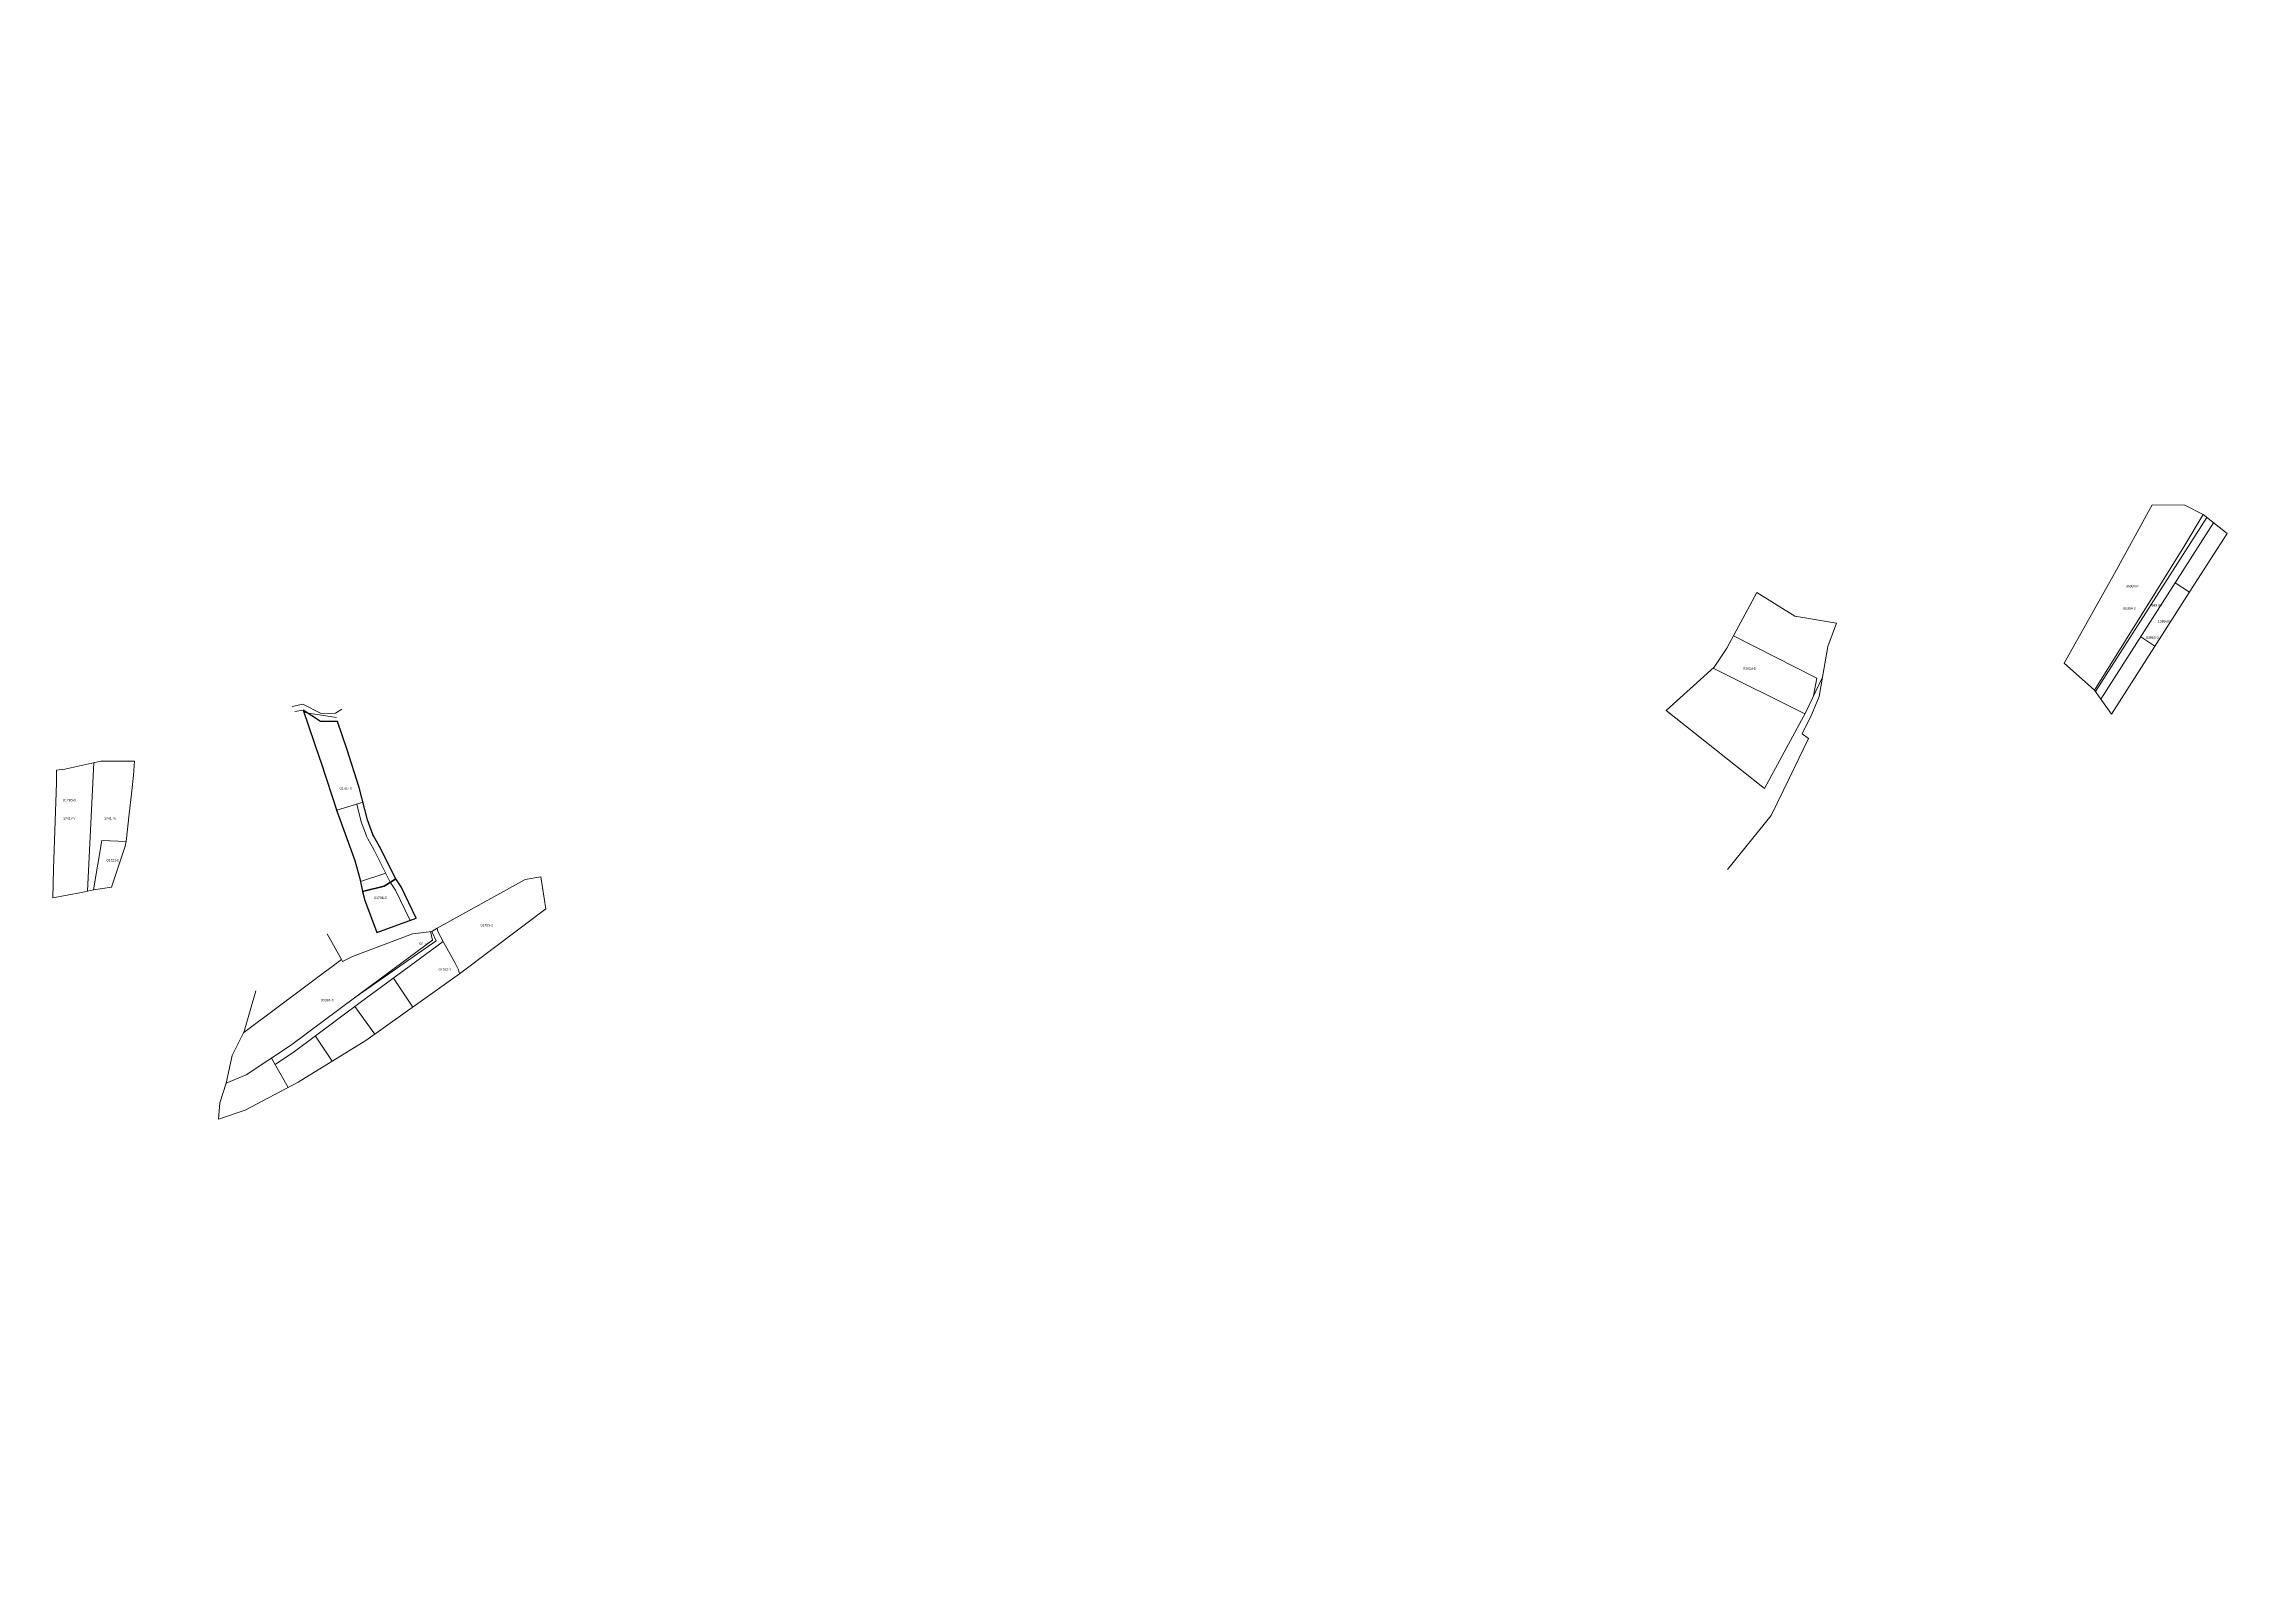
# Paper-space layout 'Layout1' of a CAD drawing. Header units: metres. Extents: x 29 to 262, y 20 to 183.
# The model-space entities are those that its viewports show. They can reach past a viewport. Long polylines and large blocks are cut down to what shows.
import ezdxf

# ---------------------------------------------------------------- set-up
doc = ezdxf.new("R2010")
doc.units = ezdxf.units.M
for name, color, linetype, lineweight in [('mahmuti-oborri', 1, 'Continuous', 0), ('muri', 32, 'Continuous', 0), ('Ndarjet', 1, 'Continuous', 0), ('Nr Parceles Baze', 7, 'Continuous', 0), ('Parcela Baze', 7, 'Continuous', 0), ('ParcelBoundaryLine', 7, 'Continuous', 0), ('ParcReNet_12', 4, 'Continuous', 0), ('Pikat Ndarjes garb', 1, 'Continuous', 0), ('sip', 1, 'Continuous', 0)]:
    doc.layers.add(name, color=color, linetype=linetype, lineweight=lineweight)
doc.layers.get('mahmuti-oborri').freeze()
doc.styles.get("Standard").update_dxf_attribs({"font": 'arial.ttf'})

msp = doc.modelspace()

# ---------------------------------------------------------------- linework, layer by layer
at = {"layer": 'muri', "elevation": 587.6, "flags": 128}
msp.add_lwpolyline([(7514480.6, 4686627.6), (7514468.8, 4686629.4), (7514465.9, 4686629.9), (7514463, 4686630.4), (7514460.3, 4686630.9)], dxfattribs=at)
at = {"layer": 'Ndarjet', "flags": 128}
for points in [[(7515638.2, 4686751.4), (7515569.3, 4686643.7)], [(7515642.4, 4686748.1), (7515572.6, 4686638.9)], [(7515627.6, 4686705.2), (7515618.7, 4686711)], [(7515345.3, 4686678.1), (7515396.8, 4686652), (7515394.9, 4686641.1)], [(7515606.1, 4686671.8), (7515597.3, 4686677.5)], [(7515389.4, 4686629.9), (7515332.7, 4686658.2)], [(7514326.5, 4686520.1), (7514330.5, 4686599.7)], [(7514526.2, 4686502), (7514517.2, 4686520.8), (7514513.9, 4686525.8), (7514503.8, 4686545.9), (7514500, 4686552.6), (7514499.2, 4686554.1), (7514499.2, 4686554.4), (7514495.9, 4686563.1), (7514493.2, 4686574)], [(7514442.7, 4686413), (7514454.8, 4686421), (7514495.3, 4686451.2), (7514546.7, 4686489)], [(7514440.5, 4686416.9), (7514450.7, 4686398.7)]]:
    msp.add_lwpolyline(points, dxfattribs=at)
for points, elevation in [([(7514480.8, 4686570.2), (7514497.1, 4686575.2)], 589.5), ([(7514495.6, 4686526.1), (7514511.2, 4686531.3)], 590.7)]:
    msp.add_lwpolyline(points, dxfattribs=dict(at, elevation=elevation))
at = {"layer": 'Ndarjet', "color": 6, "elevation": 591.3, "flags": 128}
for points in [[(7514540.2, 4686489.8), (7514492.6, 4686454.8)], [(7514540.2, 4686489.8), (7514538.9, 4686495.2)]]:
    msp.add_lwpolyline(points, dxfattribs=at)
at = {"layer": 'Parcela Baze', "flags": 128}
for points in [[(7515624, 4686733.2), (7515635.9, 4686753.3), (7515624.7, 4686759.1), (7515604.5, 4686759.3), (7515581, 4686716.8), (7515549.9, 4686661.3), (7515568.7, 4686644.5), (7515607.1, 4686706)], [(7515650.8, 4686741.5), (7515635.9, 4686753.3), (7515624, 4686733.2), (7515607.1, 4686706), (7515568.7, 4686644.5), (7515579.2, 4686629.6), (7515590.1, 4686646.8), (7515630.7, 4686710.1)], [(7515403.6, 4686671.5), (7515409.1, 4686686.1), (7515383.2, 4686690.3), (7515359.8, 4686704.9), (7515341.2, 4686670.5), (7515333.3, 4686658.8), (7515303.7, 4686631.9), (7515364.5, 4686583.6), (7515390.1, 4686631), (7515400.4, 4686652.6)], [(7514352.4, 4686568.1), (7514353.8, 4686580.3), (7514355.1, 4686592), (7514355.7, 4686600.7), (7514334.8, 4686600.6), (7514312.6, 4686595.7), (7514307.5, 4686595.1), (7514307.4, 4686587.2), (7514306.6, 4686563.5), (7514305.6, 4686533.7), (7514305.1, 4686516), (7514322.8, 4686519.4), (7514330.4, 4686520.9), (7514335.4, 4686551.5), (7514350.5, 4686551)], [(7514349.9, 4686548), (7514350.5, 4686551), (7514335.4, 4686551.5), (7514330.4, 4686520.9), (7514341.5, 4686522.6)], [(7514556.8, 4686469), (7514556.1, 4686471.5), (7514553.9, 4686476.1), (7514547.1, 4686488.2), (7514543.5, 4686495.2), (7514543.1, 4686497.2), (7514539.8, 4686495.3), (7514542.4, 4686489.5), (7514492.6, 4686454.8), (7514452.2, 4686424.7), (7514424.8, 4686406.6), (7514412.5, 4686401.4), (7514408.5, 4686389.1), (7514407.6, 4686379), (7514424.1, 4686384.6), (7514456.9, 4686402), (7514498.9, 4686427.7)]]:
    msp.add_lwpolyline(points, close=True, dxfattribs=at)
at = {"layer": 'Parcela Baze'}
for points in [[(7515581, 4686716.8), (7515604.5, 4686759.3)], [(7515604.5, 4686759.3), (7515624.7, 4686759.1)], [(7515624, 4686733.2), (7515635.9, 4686753.3)], [(7515624.7, 4686759.1), (7515635.9, 4686753.3)], [(7515635.9, 4686753.3), (7515650.8, 4686741.5)], [(7515607.1, 4686706), (7515624, 4686733.2)], [(7515630.7, 4686710.1), (7515650.8, 4686741.5)], [(7515549.9, 4686661.3), (7515581, 4686716.8)], [(7515590.1, 4686646.8), (7515630.7, 4686710.1)], [(7515568.7, 4686644.5), (7515607.1, 4686706)], [(7515549.9, 4686661.3), (7515568.7, 4686644.5)], [(7515568.7, 4686644.5), (7515579.2, 4686629.6)], [(7515579.2, 4686629.6), (7515590.1, 4686646.8)], [(7514460, 4686632.1), (7514470.8, 4686625.2)], [(7514470.2, 4686602.5), (7514460, 4686632.1)], [(7514470.8, 4686625.2), (7514481.4, 4686625.2)], [(7514481.4, 4686625.2), (7514487, 4686608.3)], [(7514312.6, 4686595.7), (7514334.8, 4686600.6)], [(7514334.8, 4686600.6), (7514355.7, 4686600.7)], [(7514355.7, 4686600.7), (7514355.1, 4686592)], [(7514470.2, 4686602.5), (7514471, 4686600.1)], [(7514471, 4686600.1), (7514481.1, 4686569.3)], [(7514487, 4686608.3), (7514494.8, 4686584.3)], [(7514306.6, 4686563.5), (7514307.4, 4686587.2)], [(7514307.4, 4686587.2), (7514307.5, 4686595.1)], [(7514307.5, 4686595.1), (7514312.6, 4686595.7)], [(7514355.1, 4686592), (7514353.8, 4686580.3)], [(7514494.8, 4686584.3), (7514499.8, 4686564.3)], [(7514353.8, 4686580.3), (7514352.4, 4686568.1)], [(7514305.6, 4686533.7), (7514306.6, 4686563.5)], [(7514352.4, 4686568.1), (7514350.5, 4686551)], [(7514481.9, 4686567), (7514492, 4686539.1)], [(7514499.8, 4686564.3), (7514503.2, 4686555.2)], [(7514335.4, 4686551.5), (7514330.4, 4686520.9)], [(7514335.4, 4686551.5), (7514330.4, 4686520.9)], [(7514350.5, 4686551), (7514335.4, 4686551.5)], [(7514350.5, 4686551), (7514335.4, 4686551.5)], [(7514349.9, 4686548), (7514341.5, 4686522.6)], [(7514350.5, 4686551), (7514349.9, 4686548)], [(7514503.5, 4686554.5), (7514507.4, 4686547.8)], [(7514507.4, 4686547.8), (7514517.4, 4686527.9)], [(7514305.1, 4686516), (7514305.6, 4686533.7)], [(7514492, 4686539.1), (7514495.2, 4686528.1)], [(7514322.8, 4686519.4), (7514305.1, 4686516)], [(7514330.4, 4686520.9), (7514322.8, 4686519.4)], [(7514341.5, 4686522.6), (7514330.4, 4686520.9)], [(7514495.2, 4686528.1), (7514496.7, 4686520)], [(7514510.2, 4686523.3), (7514496.7, 4686520)], [(7514496.7, 4686520), (7514497.8, 4686516)], [(7514517.4, 4686527.9), (7514510.2, 4686523.3)], [(7514520.7, 4686522.8), (7514517.4, 4686527.9)], [(7514530, 4686503.4), (7514520.7, 4686522.8)], [(7514543.1, 4686497.2), (7514597.5, 4686527.3)], [(7514597.5, 4686527.3), (7514607.2, 4686529)], [(7514607.2, 4686529), (7514610.2, 4686509.2)], [(7514498.1, 4686515), (7514505.7, 4686494.5)], [(7514505.7, 4686494.5), (7514530, 4686503.4)], [(7514610.2, 4686509.2), (7514558.4, 4686470.2)], [(7514492.6, 4686454.8), (7514542.4, 4686489.5)], [(7514539.8, 4686495.3), (7514527.7, 4686493.8)], [(7514539.8, 4686495.3), (7514543.1, 4686497.2)], [(7514542.4, 4686489.5), (7514539.8, 4686495.3)], [(7514543.5, 4686495.2), (7514543.1, 4686497.2)], [(7514547.1, 4686488.2), (7514543.5, 4686495.2)], [(7514553.9, 4686476.1), (7514547.1, 4686488.2)], [(7514556.1, 4686471.5), (7514553.9, 4686476.1)], [(7514498.9, 4686427.7), (7514556.8, 4686469)], [(7514556.8, 4686469), (7514556.1, 4686471.5)], [(7514558.4, 4686470.2), (7514556.8, 4686469)], [(7514452.2, 4686424.7), (7514492.6, 4686454.8)], [(7514424.8, 4686406.6), (7514452.2, 4686424.7)], [(7514456.9, 4686402), (7514498.9, 4686427.7)], [(7514408.5, 4686389.1), (7514412.5, 4686401.4)], [(7514412.5, 4686401.4), (7514424.8, 4686406.6)], [(7514424.1, 4686384.6), (7514456.9, 4686402)], [(7514407.6, 4686379), (7514408.5, 4686389.1)], [(7514407.6, 4686379), (7514424.1, 4686384.6)]]:
    msp.add_lwpolyline(points, dxfattribs=at)
at = {"layer": 'Parcela Baze', "flags": 128}
for points in [[(7515400.4, 4686652.6), (7515398.4, 4686640.6)], [(7515398.4, 4686640.6), (7515393.7, 4686629.8)], [(7515393.7, 4686629.8), (7515387.7, 4686617.5)], [(7515391.7, 4686614.7), (7515379.7, 4686589.9)], [(7515387.7, 4686617.5), (7515391.7, 4686614.7)], [(7515379.7, 4686589.9), (7515368.6, 4686567)], [(7515368.6, 4686567), (7515341.5, 4686533.5)]]:
    msp.add_lwpolyline(points, dxfattribs=at)
at = {"layer": 'Parcela Baze', "lineweight": -3, "flags": 128}
for points in [[(7514487, 4686608.3), (7514481.4, 4686625.2), (7514470.8, 4686625.2), (7514460, 4686632.1), (7514470.2, 4686602.5), (7514471, 4686600.1), (7514481.1, 4686569.3), (7514481.9, 4686567), (7514492, 4686539.1), (7514495.2, 4686528.1), (7514496.7, 4686520), (7514510.2, 4686523.3), (7514517.4, 4686527.9), (7514507.4, 4686547.8), (7514503.5, 4686554.5), (7514503.2, 4686555.1), (7514503.2, 4686555.2), (7514499.8, 4686564.3), (7514494.8, 4686584.3)], [(7514520.7, 4686522.8), (7514517.4, 4686527.9), (7514510.2, 4686523.3), (7514496.7, 4686520), (7514497.8, 4686516), (7514498.1, 4686515), (7514505.7, 4686494.5), (7514530, 4686503.4)]]:
    msp.add_lwpolyline(points, close=True, dxfattribs=at)
at = {"layer": 'ParcelBoundaryLine', "color": 5}
for points in [[(7514459.8, 4686635.9), (7514453.2, 4686634.4)], [(7514454.9, 4686631.3), (7514460, 4686632.1)], [(7514471.3, 4686630.1), (7514459.8, 4686635.9)], [(7514480, 4686630.4), (7514471.3, 4686630.1)], [(7514484.1, 4686632.7), (7514480, 4686630.4)], [(7514483.8, 4686477.9), (7514474.9, 4686493.7)], [(7514527.7, 4686493.8), (7514490.6, 4686479.8)], [(7514492.6, 4686454.8), (7514542.4, 4686489.5)], [(7514539.8, 4686495.3), (7514527.7, 4686493.8)], [(7514542.4, 4686489.5), (7514539.8, 4686495.3)], [(7514483.8, 4686477.9), (7514423.3, 4686432.8)], [(7514484.5, 4686476.6), (7514483.8, 4686477.9)], [(7514490.6, 4686479.8), (7514484.5, 4686476.6)], [(7514423.3, 4686432.8), (7514430.7, 4686458.5)], [(7514452.2, 4686424.7), (7514492.6, 4686454.8)], [(7514416.2, 4686418.4), (7514423.2, 4686432.4)], [(7514423.2, 4686432.4), (7514423.3, 4686432.8)], [(7514424.8, 4686406.6), (7514452.2, 4686424.7)], [(7514412.5, 4686401.4), (7514416.2, 4686418.4)], [(7514408.5, 4686389.1), (7514412.5, 4686401.4)], [(7514412.5, 4686401.4), (7514424.8, 4686406.6)]]:
    msp.add_lwpolyline(points, dxfattribs=at)
at = {"layer": 'ParcReNet_12', "flags": 128}
for points in [[(7515568.7, 4686644.5), (7515579.2, 4686629.6), (7515590.1, 4686646.8), (7515630.7, 4686710.1), (7515650.8, 4686741.5), (7515635.9, 4686753.3), (7515624.7, 4686759.1), (7515604.5, 4686759.3), (7515581, 4686716.8), (7515549.9, 4686661.3)], [(7514494.8, 4686584.3), (7514487, 4686608.3), (7514481.4, 4686625.2), (7514470.8, 4686625.2), (7514460, 4686632.1), (7514470.2, 4686602.5), (7514471, 4686600.1), (7514481.1, 4686569.3), (7514481.9, 4686567), (7514492, 4686539.1), (7514495.2, 4686528.1), (7514496.7, 4686520), (7514497.8, 4686516), (7514498.1, 4686515), (7514505.7, 4686494.5), (7514530, 4686503.4), (7514520.7, 4686522.8), (7514517.4, 4686527.9), (7514507.4, 4686547.8), (7514503.5, 4686554.5), (7514503.2, 4686555.1), (7514503.2, 4686555.2), (7514499.8, 4686564.3)], [(7514350.5, 4686551), (7514352.4, 4686568.1), (7514353.8, 4686580.3), (7514355.1, 4686592), (7514355.7, 4686600.7), (7514334.8, 4686600.6), (7514312.6, 4686595.7), (7514307.5, 4686595.1), (7514307.4, 4686587.2), (7514306.6, 4686563.5), (7514305.6, 4686533.7), (7514305.1, 4686516), (7514322.8, 4686519.4), (7514330.4, 4686520.9), (7514341.5, 4686522.6), (7514349.9, 4686548)]]:
    msp.add_lwpolyline(points, close=True, dxfattribs=at)
at = {"layer": 'Pikat Ndarjes garb', "flags": 128}
for points in [[(7514527.9, 4686448.4), (7514515.9, 4686466.4)], [(7514504.4, 4686431.6), (7514492.1, 4686448.8)], [(7514478.1, 4686414.9), (7514467.6, 4686430.5)]]:
    msp.add_lwpolyline(points, dxfattribs=at)

# ---------------------------------------------------------------- texts
at = {"layer": 'Nr Parceles Baze'}
for s, p in [('00984-0', (7515586.5, 4686694.4)), ('00983-0', (7515600.7, 4686676.3)), ('01024-0', (7515351.3, 4686657.2)), ('01707-0', (7514482.6, 4686583)), ('01720-0', (7514311.5, 4686575.7)), ('01721-0', (7514338.4, 4686538.5)), ('01706-0', (7514504, 4686515.3)), ('01703-2', (7514569.9, 4686498.4)), ('01703-1', (7514543.9, 4686470.9)), ('03361-3', (7514471.2, 4686451.9))]:
    msp.add_text(s, height=1.5, dxfattribs=at).set_placement(p)
at = {"layer": 'sip'}
for s, p in [('3590 m²', (7515588.2, 4686708.2)), ('689 m²', (7515604, 4686696.3)), ('1389 m²', (7515608, 4686686.4)), ('1741 m²', (7514311.5, 4686564.4)), ('1741 m²', (7514336.9, 4686564.4)), ('56 m²', (7514531.9, 4686486.8))]:
    msp.add_text(s, height=1.5, dxfattribs=at).set_placement(p)

psp = doc.layouts.get("Layout1")

# ---------------------------------------------------------------- viewports
at = {"layer": 'mahmuti-oborri', "view_target_point": (370776.43, 310629.57)}
psp.add_viewport(center=(145.33, 101.83), size=(232.53, 162.9325), view_center_point=(7144201.55, 4375939.57), view_height=950.7209, dxfattribs=at)

doc.saveas('drawing.dxf')
